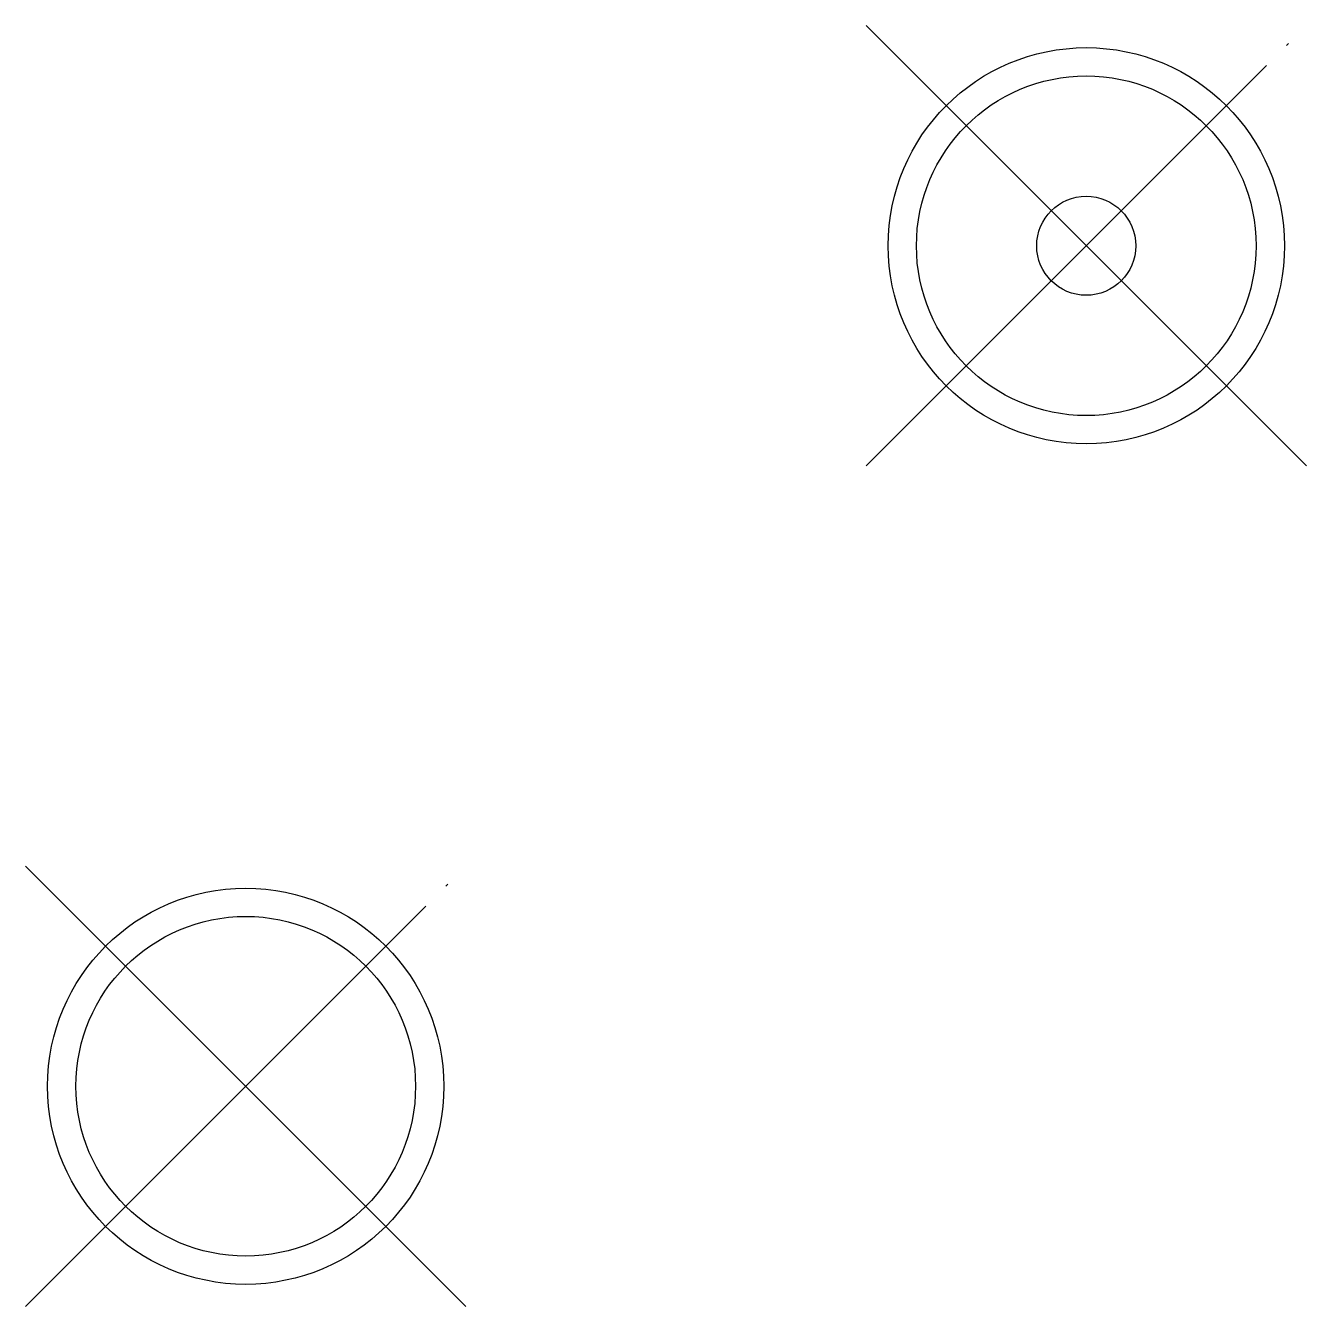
# Model space of a CAD drawing. Extents: x -128 to 128, y 842 to 1098.
# Drawn here: x -128.22 to -82.97, y 1052.69 to 1097.95 of the extents above.
import ezdxf

# ---------------------------------------------------------------- set-up
doc = ezdxf.new("R2010")
doc.units = 0
doc.header["$MEASUREMENT"] = 0
doc.linetypes.add('CENTER', pattern=[22, 20, -1, 0, -1])
doc.layers.get('0').update_dxf_attribs({"linetype": 'CONTINUOUS'})
doc.layers.add('$PARTREF_BOM', color=7, linetype='CONTINUOUS')
doc.styles.get("Standard").update_dxf_attribs({"font": 'txt.shx', "bigfont": 'chineset.shx'})

# ---------------------------------------------------------------- blocks, each defined once
blk = doc.blocks.new('PARTREF')
at = {"layer": '$PARTREF_BOM', "color": 2}
for p, q in [((-1.75, -1.75), (1.75, 1.75)), ((-1.75, 1.75), (1.75, -1.75))]:
    blk.add_line(p, q, dxfattribs=at)
blk.add_circle((0, 0), 1.75, dxfattribs=at)
at = {"layer": '$PARTREF_BOM', "color": 2, "flags": 1}
for tag, p in [('TAG15', (5.594, -4.742)), ('TAG5', (-16.086, -4.95)), ('TAG10', (-5.651, -4.998)), ('TAG14', (5.594, -8.742)), ('TAG4', (-16.086, -8.95)), ('TAG9', (-5.651, -8.998)), ('TAG13', (5.594, -12.742)), ('TAG3', (-16.086, -12.95)), ('TAG8', (-5.651, -12.998)), ('TAG2', (-16.086, -16.95)), ('TAG12', (5.594, -16.742)), ('TAG7', (-5.651, -16.998)), ('TAG1', (-16.086, -20.95)), ('TAG6', (-5.651, -20.998)), ('TAG11', (5.594, -20.742))]:
    blk.add_attdef(tag, p, '', height=2.5, dxfattribs=at)

msp = doc.modelspace()

# ---------------------------------------------------------------- linework, layer by layer
at = {"color": 1, "linetype": 'CENTER'}
for p, q in [((-98.524, 1082.391), (-82.968, 1097.948)), ((-128.223, 1052.693), (-112.666, 1068.249))]:
    msp.add_line(p, q, dxfattribs=at)
at = {"color": 7, "linetype": 'CONTINUOUS'}
for p, q in [((-98.524, 1097.948), (-82.968, 1082.391)), ((-128.223, 1068.249), (-112.666, 1052.693))]:
    msp.add_line(p, q, dxfattribs=at)
for centre, radius in [((-90.746, 1090.169), 7), ((-90.746, 1090.169), 6), ((-120.445, 1060.471), 7), ((-120.445, 1060.471), 6)]:
    msp.add_circle(centre, radius, dxfattribs=at)

# ---------------------------------------------------------------- block references
at = {"color": 7}
msp.add_blockref('PARTREF', (-90.746, 1090.169), dxfattribs=at)

doc.saveas('drawing.dxf')
